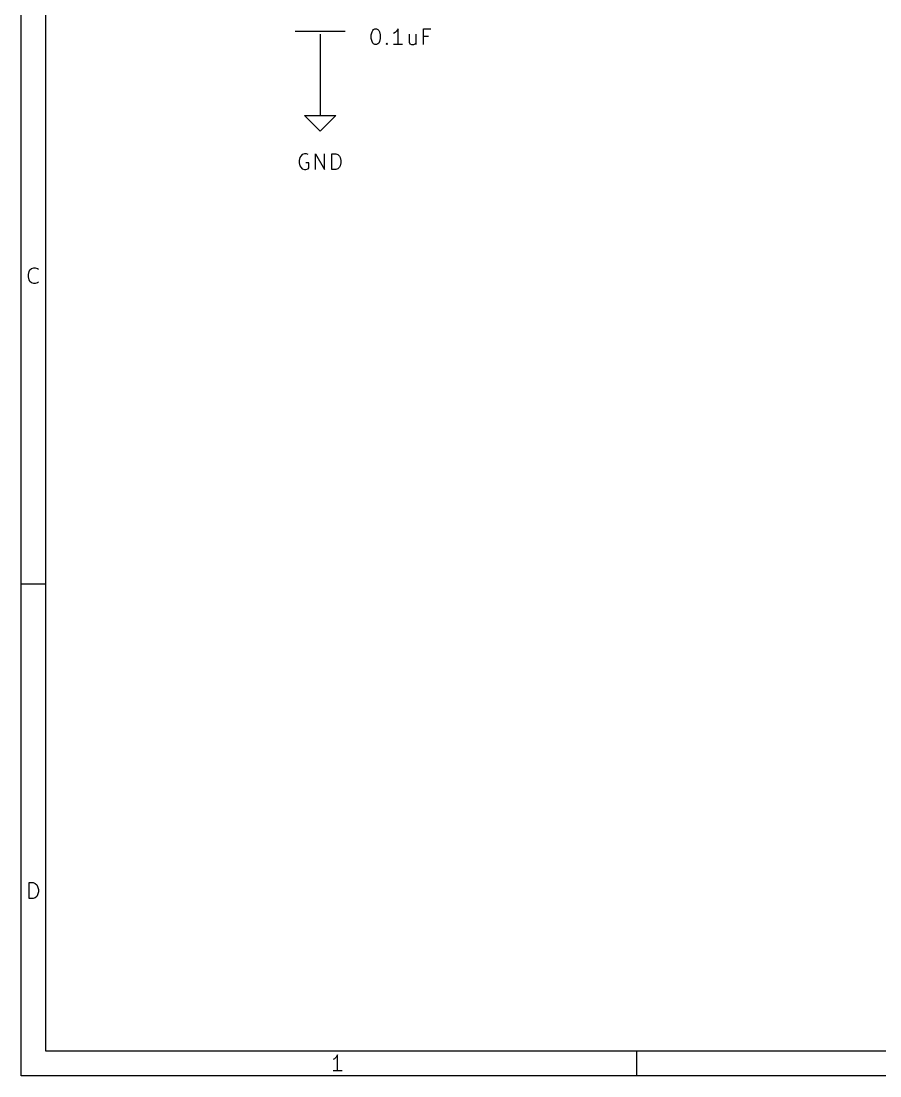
# Model space of a CAD drawing. Extents: x 0.4 to 11.3, y -7.9 to -0.4.
# Drawn here: x 0.394 to 3.141, y -7.874 to -4.498 of the extents above; entities that cross this region are included whole.
import ezdxf

# ---------------------------------------------------------------- set-up
doc = ezdxf.new("R2010")
doc.units = 0
doc.header["$MEASUREMENT"] = 0
for name, color, linetype in [('CYAN2', 4, 'CONTINUOUS'), ('GREEN3', 91, 'CONTINUOUS'), ('RED2', 1, 'CONTINUOUS')]:
    doc.layers.add(name, color=color, linetype=linetype)

msp = doc.modelspace()

# ---------------------------------------------------------------- linework, layer by layer
at = {"layer": 'CYAN2', "linetype": 'CONTINUOUS'}
for p, q in [((1.521, -4.5252), (1.5258, -4.5228)), ((1.5258, -4.5228), (1.5306, -4.5228)), ((1.5306, -4.5228), (1.5353, -4.5252)), ((1.5996, -4.5228), (1.5949, -4.5299)), ((1.5996, -4.5728), (1.5996, -4.5228)), ((1.6806, -4.5728), (1.6806, -4.5228)), ((1.6806, -4.5228), (1.7044, -4.5228)), ((1.5139, -4.5418), (1.5163, -4.5323)), ((1.5139, -4.5538), (1.5139, -4.5418)), ((1.5163, -4.5633), (1.5139, -4.5538)), ((1.5163, -4.5323), (1.5187, -4.5276)), ((1.5187, -4.5276), (1.521, -4.5252)), ((1.5353, -4.5252), (1.5377, -4.5276)), ((1.5377, -4.5276), (1.5401, -4.5323)), ((1.5401, -4.5323), (1.5425, -4.5418)), ((1.5425, -4.5538), (1.5401, -4.5633)), ((1.5425, -4.5418), (1.5425, -4.5538)), ((1.5901, -4.5347), (1.5853, -4.5371)), ((1.5949, -4.5299), (1.5901, -4.5347)), ((1.6353, -4.5395), (1.6353, -4.5657)), ((1.6568, -4.5395), (1.6568, -4.5728)), ((1.6972, -4.5466), (1.6806, -4.5466)), ((1.5187, -4.568), (1.5163, -4.5633)), ((1.521, -4.5704), (1.5187, -4.568)), ((1.5258, -4.5728), (1.521, -4.5704)), ((1.5306, -4.5728), (1.5258, -4.5728)), ((1.5353, -4.5704), (1.5306, -4.5728)), ((1.5377, -4.568), (1.5353, -4.5704)), ((1.5401, -4.5633), (1.5377, -4.568)), ((1.5615, -4.5704), (1.5639, -4.568)), ((1.5639, -4.5728), (1.5615, -4.5704)), ((1.5639, -4.568), (1.5663, -4.5704)), ((1.5639, -4.568), (1.5639, -4.5728)), ((1.5663, -4.5704), (1.5639, -4.5728)), ((1.6139, -4.5728), (1.5853, -4.5728)), ((1.6353, -4.5657), (1.6377, -4.5704)), ((1.6377, -4.5704), (1.6425, -4.5728)), ((1.6425, -4.5728), (1.6496, -4.5728)), ((1.6496, -4.5728), (1.6544, -4.5704)), ((1.6544, -4.5704), (1.6568, -4.568)), ((1.2929, -4.9252), (1.2881, -4.9299)), ((1.3, -4.9228), (1.2929, -4.9252)), ((1.3071, -4.9228), (1.3, -4.9228)), ((1.3119, -4.9252), (1.3071, -4.9228)), ((1.3357, -4.9728), (1.3357, -4.9228)), ((1.3357, -4.9228), (1.3643, -4.9728)), ((1.3643, -4.9728), (1.3643, -4.9228)), ((1.3881, -4.9728), (1.3881, -4.9228)), ((1.3881, -4.9228), (1.4, -4.9228)), ((1.4, -4.9228), (1.4071, -4.9252)), ((1.4071, -4.9252), (1.4119, -4.9299)), ((1.2857, -4.9347), (1.2833, -4.9442)), ((1.2833, -4.9442), (1.2833, -4.9514)), ((1.2833, -4.9514), (1.2857, -4.9609)), ((1.2881, -4.9299), (1.2857, -4.9347)), ((1.2857, -4.9609), (1.2881, -4.9657)), ((1.3143, -4.9514), (1.3048, -4.9514)), ((1.3143, -4.968), (1.3143, -4.9514)), ((1.4119, -4.9299), (1.4143, -4.9347)), ((1.4143, -4.9609), (1.4119, -4.9657)), ((1.4143, -4.9347), (1.4167, -4.9442)), ((1.4167, -4.9514), (1.4143, -4.9609)), ((1.4167, -4.9442), (1.4167, -4.9514)), ((1.2881, -4.9657), (1.2929, -4.9704)), ((1.2929, -4.9704), (1.3, -4.9728)), ((1.3, -4.9728), (1.3048, -4.9728)), ((1.3048, -4.9728), (1.3119, -4.9704)), ((1.3119, -4.9704), (1.3143, -4.968)), ((1.4, -4.9728), (1.3881, -4.9728)), ((1.4071, -4.9704), (1.4, -4.9728)), ((1.4119, -4.9657), (1.4071, -4.9704))]:
    msp.add_line(p, q, dxfattribs=at)
at = {"layer": 'GREEN3', "linetype": 'CONTINUOUS'}
msp.add_line((1.35, -4.65), (1.35, -4.75), dxfattribs=at)
at = {"layer": 'RED2', "linetype": 'CONTINUOUS'}
for p, q in [((0.3937, -7.8743), (0.3937, -0.3937)), ((0.4724, -7.7956), (0.4724, -0.4724)), ((1.27, -4.53), (1.43, -4.53)), ((1.35, -4.54), (1.35, -4.65)), ((1.35, -4.75), (1.35, -4.8)), ((1.35, -4.85), (1.3, -4.8)), ((1.3, -4.8), (1.35, -4.8)), ((1.35, -4.8), (1.4, -4.8)), ((1.4, -4.8), (1.35, -4.85)), ((0.4172, -5.3091), (0.4197, -5.2993)), ((0.4197, -5.2993), (0.4221, -5.2945)), ((0.4221, -5.2945), (0.427, -5.2896)), ((0.427, -5.2896), (0.4343, -5.2872)), ((0.4343, -5.2872), (0.4392, -5.2872)), ((0.4392, -5.2872), (0.4465, -5.2896)), ((0.4465, -5.2896), (0.4489, -5.292)), ((0.4172, -5.3164), (0.4172, -5.3091)), ((0.4197, -5.3261), (0.4172, -5.3164)), ((0.4221, -5.331), (0.4197, -5.3261)), ((0.427, -5.3359), (0.4221, -5.331)), ((0.4489, -5.3335), (0.4465, -5.3359)), ((0.4343, -5.3383), (0.427, -5.3359)), ((0.4392, -5.3383), (0.4343, -5.3383)), ((0.4465, -5.3359), (0.4392, -5.3383)), ((0.3937, -6.2992), (0.4724, -6.2992)), ((0.4197, -7.3068), (0.4197, -7.2557)), ((0.4197, -7.2557), (0.4319, -7.2557)), ((0.4319, -7.2557), (0.4392, -7.2581)), ((0.4392, -7.2581), (0.444, -7.263)), ((0.444, -7.263), (0.4465, -7.2678)), ((0.4465, -7.2678), (0.4489, -7.2776)), ((0.4489, -7.2849), (0.4465, -7.2946)), ((0.4489, -7.2776), (0.4489, -7.2849)), ((0.4319, -7.3068), (0.4197, -7.3068)), ((0.4392, -7.3044), (0.4319, -7.3068)), ((0.444, -7.2995), (0.4392, -7.3044)), ((0.4465, -7.2946), (0.444, -7.2995)), ((11.2206, -7.7956), (0.4724, -7.7956)), ((2.3622, -7.7956), (2.3622, -7.8743)), ((1.3965, -7.8193), (1.3916, -7.8217)), ((1.4013, -7.8144), (1.3965, -7.8193)), ((1.4062, -7.8071), (1.4013, -7.8144)), ((1.4062, -7.8583), (1.4062, -7.8071)), ((1.4208, -7.8583), (1.3916, -7.8583)), ((11.2993, -7.8743), (0.3937, -7.8743))]:
    msp.add_line(p, q, dxfattribs=at)

doc.saveas('drawing.dxf')
